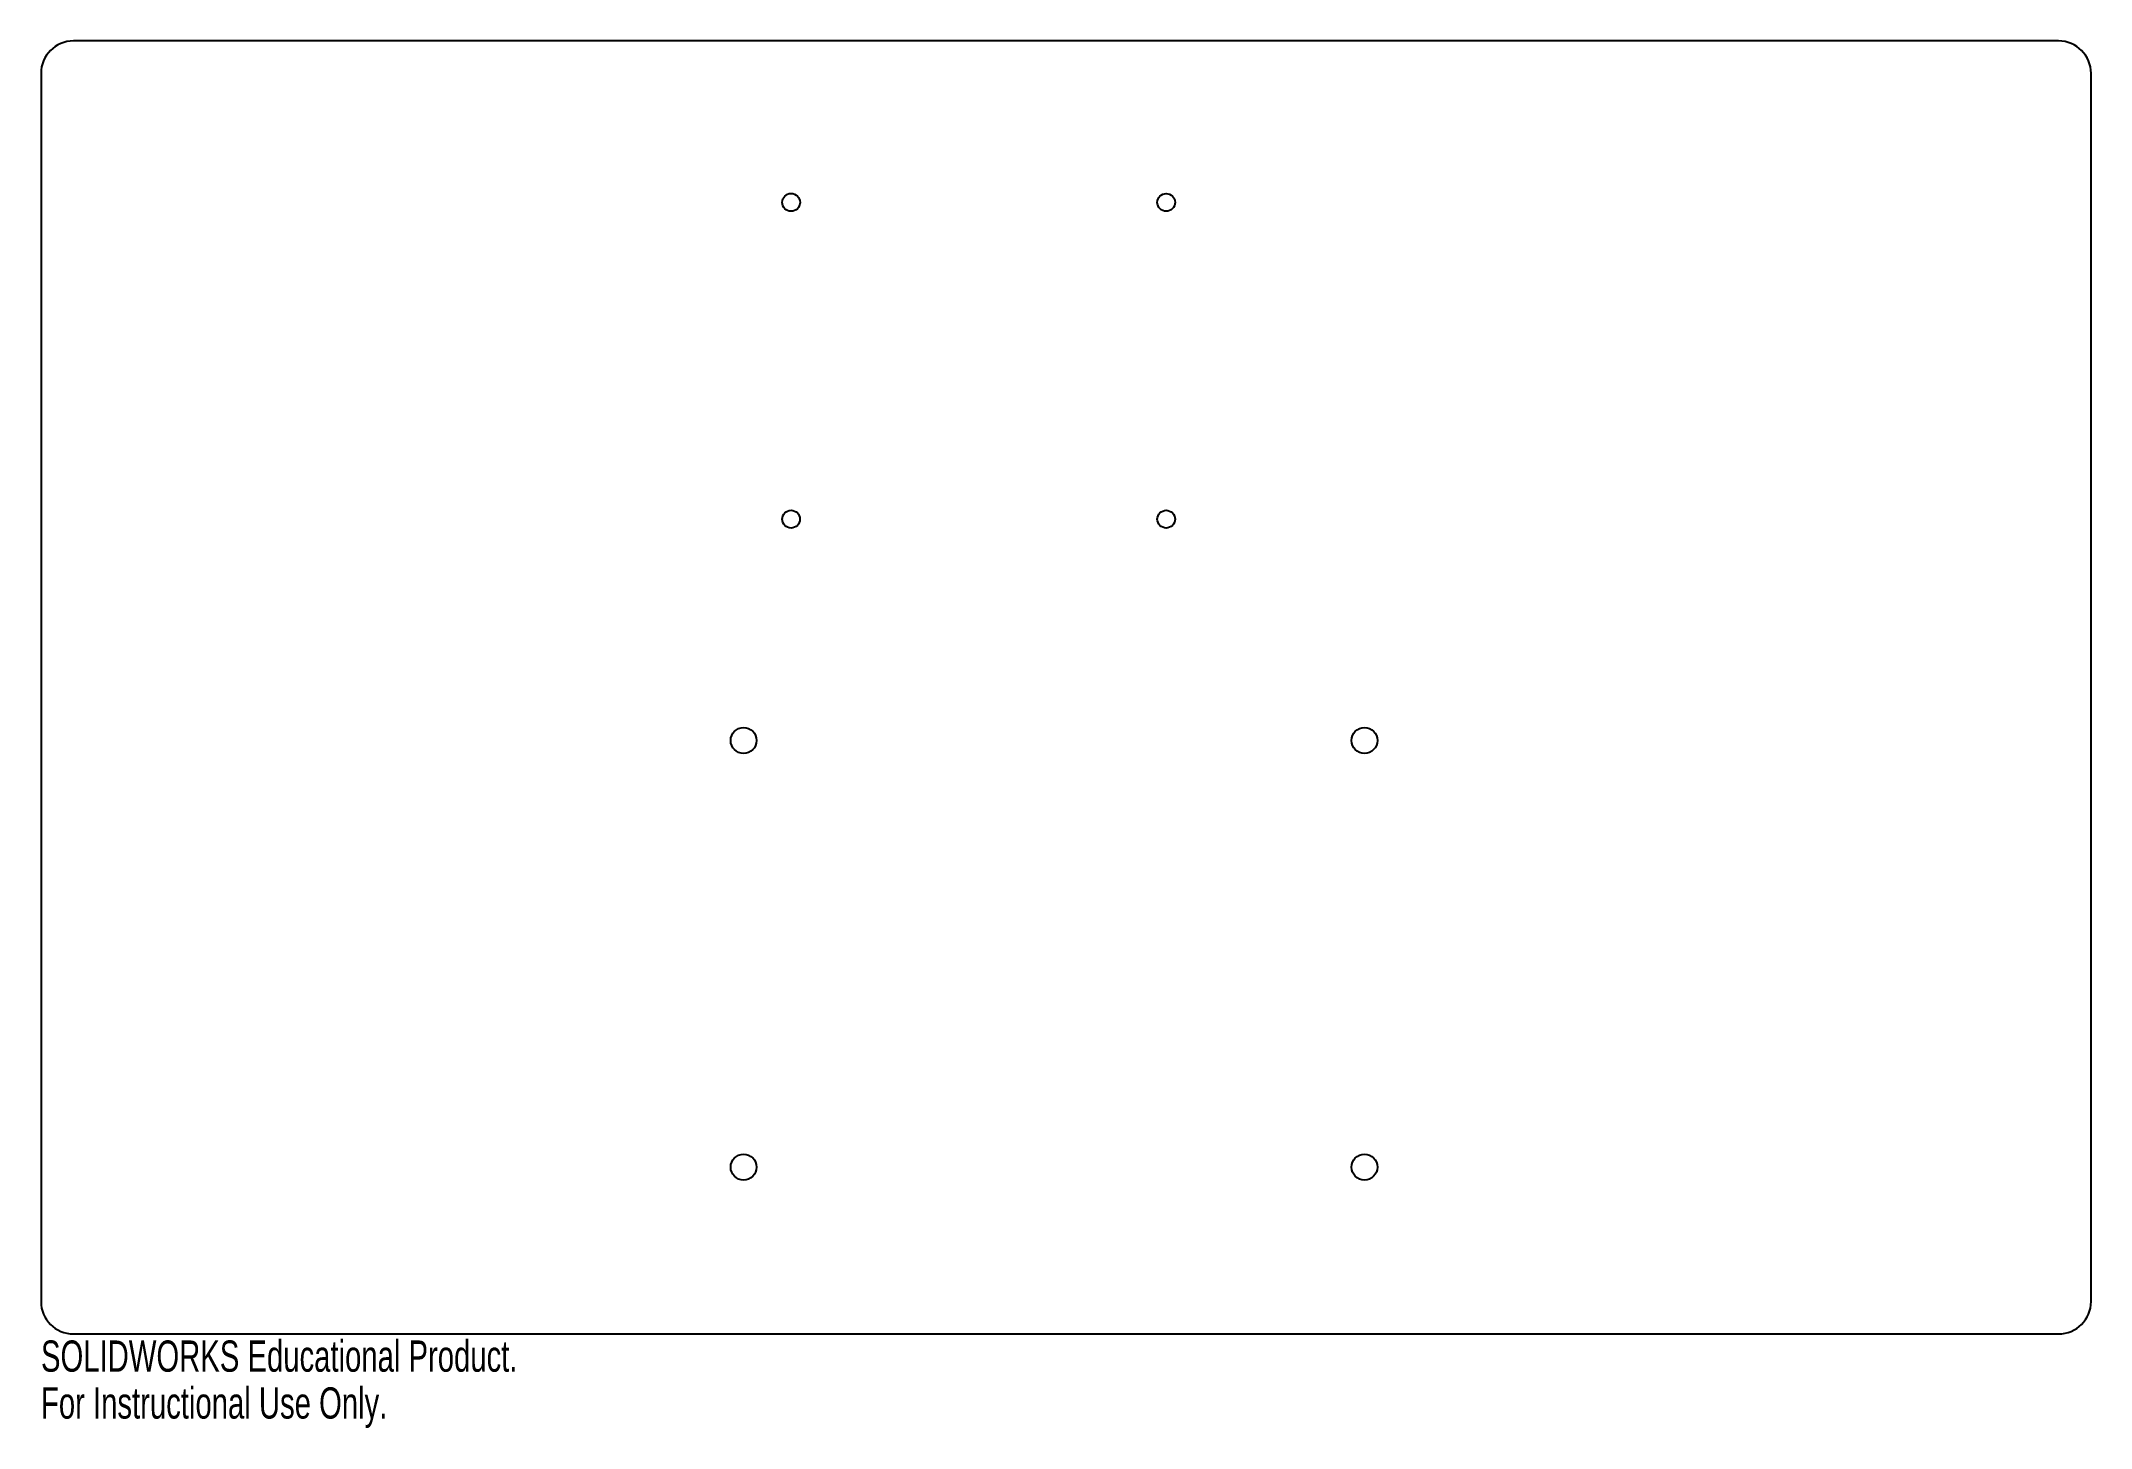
# Model space of a CAD drawing. Header units: millimetres. Extents: x -158 to 158, y -115 to 100.
import ezdxf

# ---------------------------------------------------------------- set-up
doc = ezdxf.new("R2010")
doc.units = ezdxf.units.MM
doc.styles.add('SLDTEXTSTYLE0', font='TXT', dxfattribs={"width": 0.7})

msp = doc.modelspace()

# ---------------------------------------------------------------- linework, layer by layer
at = {"color": 7, "linetype": 'Continuous', "lineweight": 25}
for p, q in [((153.5, 100), (-153.5, 100)), ((-158.5, 95), (-158.5, -95)), ((158.5, -95), (158.5, 95)), ((-153.5, -100), (153.5, -100))]:
    msp.add_line(p, q, dxfattribs=at)
for centre, radius in [((-42.51, 75.03), 1.38), ((15.49, 75.03), 1.37), ((-42.51, 26.03), 1.37), ((15.49, 26.03), 1.37), ((-49.85, -8.2), 2), ((46.15, -8.2), 2), ((-49.85, -74.2), 2), ((46.15, -74.2), 2)]:
    msp.add_circle(centre, radius, dxfattribs=at)
for centre, start, end in [((-153.5, 95), 90, 180), ((153.5, 95), 0, 90), ((-153.5, -95), 180, 270), ((153.5, -95), 270, 0)]:
    msp.add_arc(centre, 5, start, end, dxfattribs=at)

# ---------------------------------------------------------------- texts
at = {"color": 7, "linetype": 'Continuous', "char_height": 4.8336, "attachment_point": 1, "style": 'SLDTEXTSTYLE0'}
for s, insert in [('SOLIDWORKS Educational Product.', (-158.5, -101.02)), ('For Instructional Use Only.', (-158.5, -108.27))]:
    msp.add_mtext(s, dxfattribs=dict(at, insert=insert))

doc.saveas('drawing.dxf')
